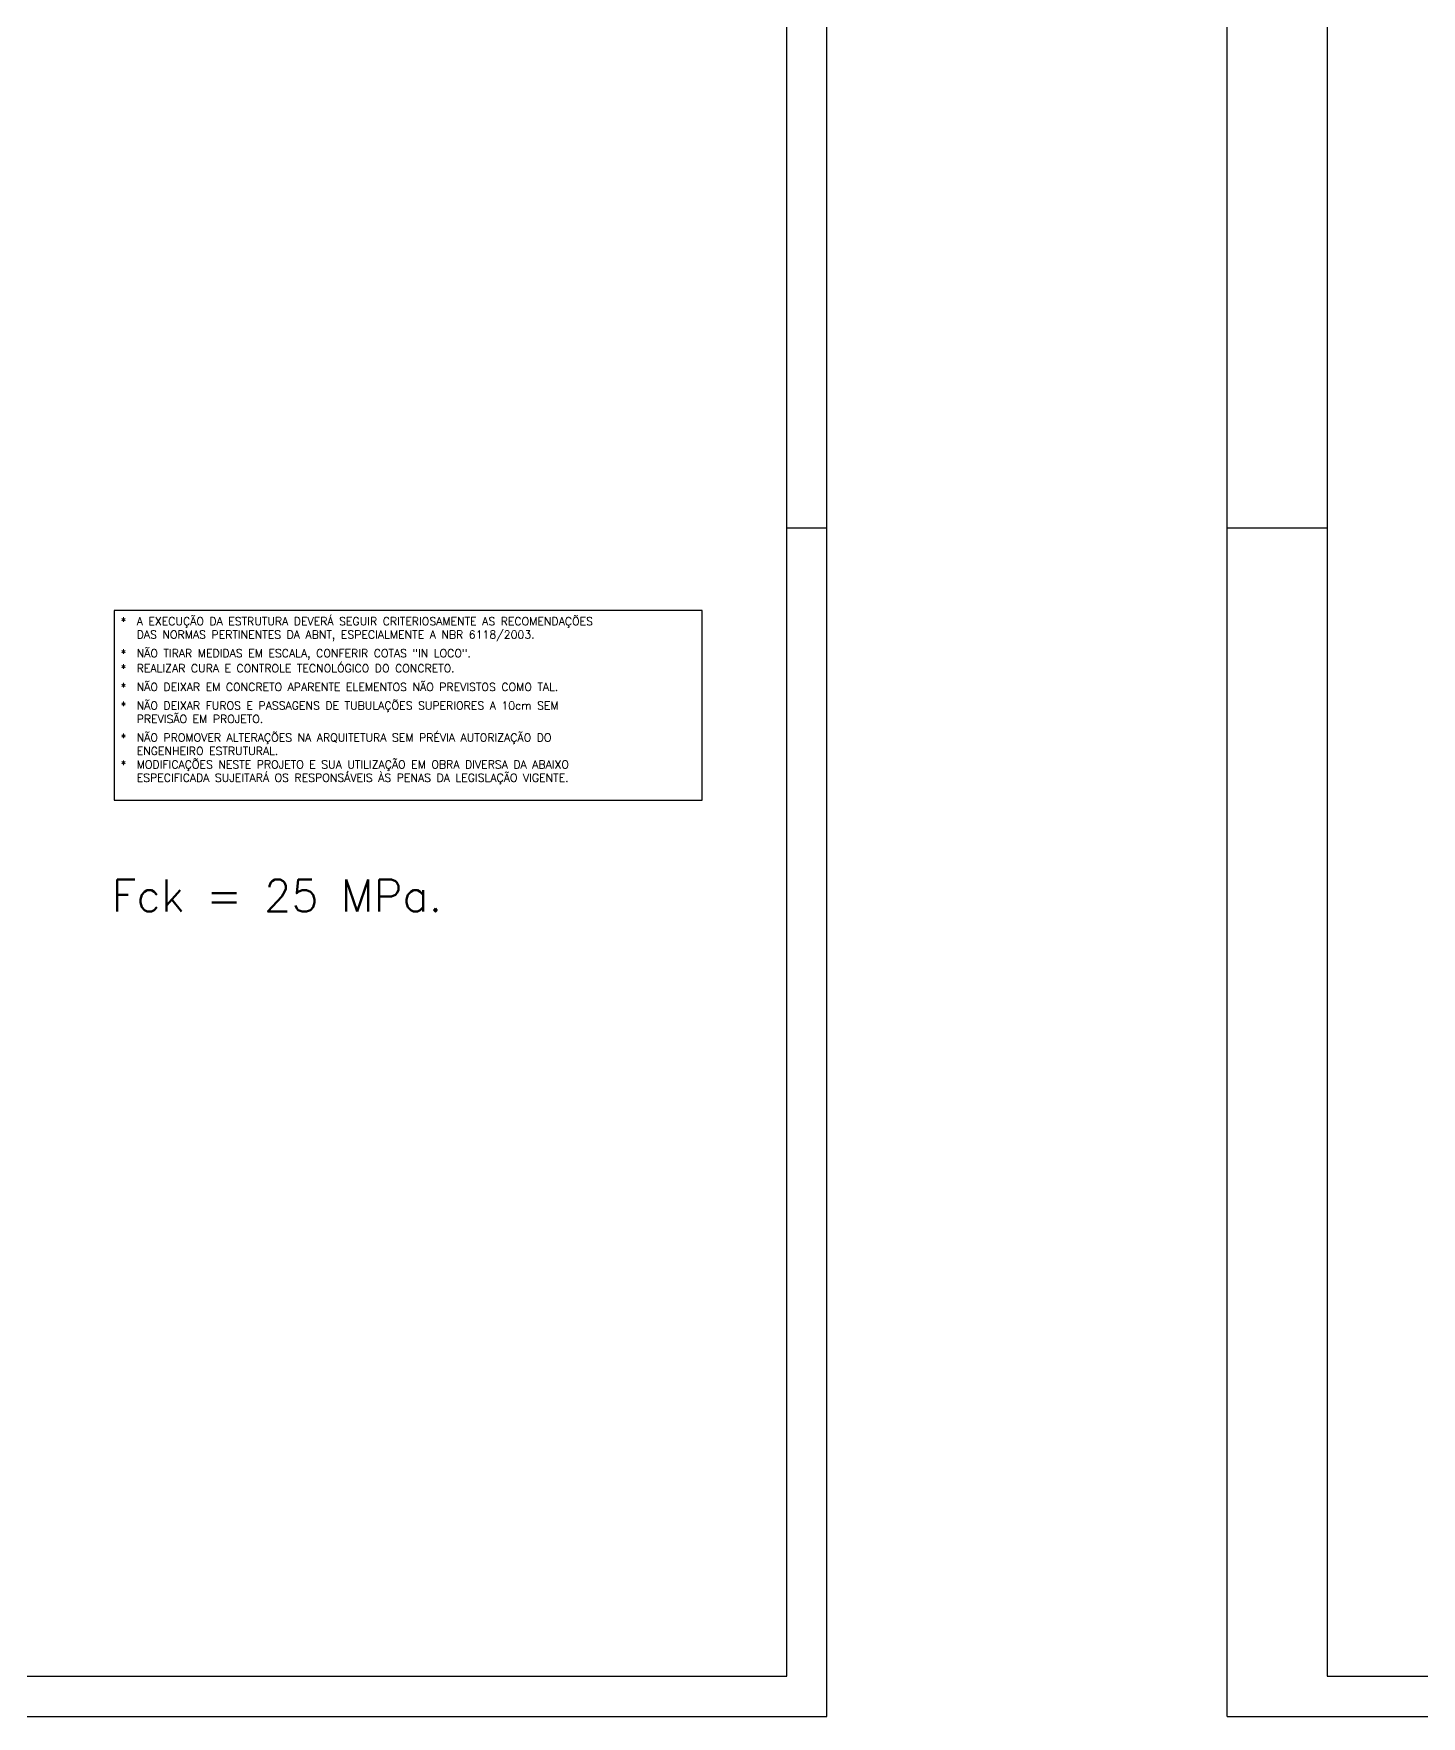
# Model space of a CAD drawing. Extents: x 797 to 1056, y -75 to 15.
# Drawn here: x 828.7 to 846.03, y -75.31 to -54.29 of the extents above; entities that cross this region are included whole.
import ezdxf

# ---------------------------------------------------------------- set-up
doc = ezdxf.new("R2010")
doc.units = 0
doc.header["$MEASUREMENT"] = 0
for name, color, linetype in [('06', 6, 'CONTINUOUS'), ('1', 2, 'CONTINUOUS'), ('5', 5, 'CONTINUOUS'), ('CERCADURA', 7, 'CONTINUOUS')]:
    doc.layers.add(name, color=color, linetype=linetype)
doc.styles.get("Standard").update_dxf_attribs({"font": 'ROMANS.SHX'})

msp = doc.modelspace()

# ---------------------------------------------------------------- linework, layer by layer
at = {"layer": '06'}
for p, q in [((844.86, -33.763), (844.86, -74.813)), ((838.11, -74.813), (838.11, -46.113)), ((797.81, -74.813), (838.11, -74.813)), ((844.86, -74.813), (902.56, -74.813))]:
    msp.add_line(p, q, dxfattribs=at)
at = {"layer": '1', "linetype": 'Continuous'}
msp.add_lwpolyline([(837.053, -61.497), (829.704, -61.497), (829.704, -63.865), (837.053, -63.865), (837.053, -61.497)], dxfattribs=at)
at = {"layer": 'CERCADURA'}
for p, q in [((843.61, -75.313), (843.61, -33.263)), ((838.61, -75.313), (838.61, -45.613)), ((838.11, -60.463), (838.61, -60.463)), ((843.61, -60.463), (844.86, -60.463)), ((796.56, -75.313), (838.61, -75.313)), ((843.61, -75.313), (903.06, -75.313))]:
    msp.add_line(p, q, dxfattribs=at)

# ---------------------------------------------------------------- texts
at = {"layer": '1', "linetype": 'Continuous'}
for s, p in [('*', (829.787, -61.68)), ('A EXECUÇÃO DA ESTRUTURA DEVERÁ SEGUIR CRITERIOSAMENTE AS RECOMENDAÇÕES', (829.987, -61.68)), ('DAS NORMAS PERTINENTES DA ABNT, ESPECIALMENTE A NBR 6118/2003.', (829.987, -61.847)), ('*', (829.787, -62.08)), ('NÃO TIRAR MEDIDAS EM ESCALA, CONFERIR COTAS "IN LOCO".', (829.987, -62.08)), ('*', (829.787, -62.268)), ('REALIZAR CURA E CONTROLE TECNOLÓGICO DO CONCRETO.', (829.987, -62.268)), ('*', (829.787, -62.501)), ('NÃO DEIXAR EM CONCRETO APARENTE ELEMENTOS NÃO PREVISTOS COMO TAL.', (829.987, -62.501)), ('*', (829.787, -62.734)), ('NÃO DEIXAR FUROS E PASSAGENS DE TUBULAÇÕES SUPERIORES A 10cm SEM', (829.987, -62.734)), ('PREVISÃO EM PROJETO.', (829.987, -62.901)), ('*', (829.787, -63.134)), ('NÃO PROMOVER ALTERAÇÕES NA ARQUITETURA SEM PRÉVIA AUTORIZAÇÃO DO', (829.987, -63.134)), ('ENGENHEIRO ESTRUTURAL.', (829.987, -63.301)), ('*', (829.787, -63.47)), ('MODIFICAÇÕES NESTE PROJETO E SUA UTILIZAÇÃO EM OBRA DIVERSA DA ABAIXO', (829.987, -63.47)), ('ESPECIFICADA SUJEITARÁ OS RESPONSÁVEIS ÀS PENAS DA LEGISLAÇÃO VIGENTE.', (829.987, -63.636))]:
    msp.add_text(s, height=0.1, dxfattribs=at).set_placement(p)
at = {"layer": '5', "linetype": 'Continuous', "insert": (829.673, -64.858), "char_height": 0.4, "width": 8.13233, "attachment_point": 1}
msp.add_mtext('Fck = 25 MPa.', dxfattribs=at)

doc.saveas('drawing.dxf')
